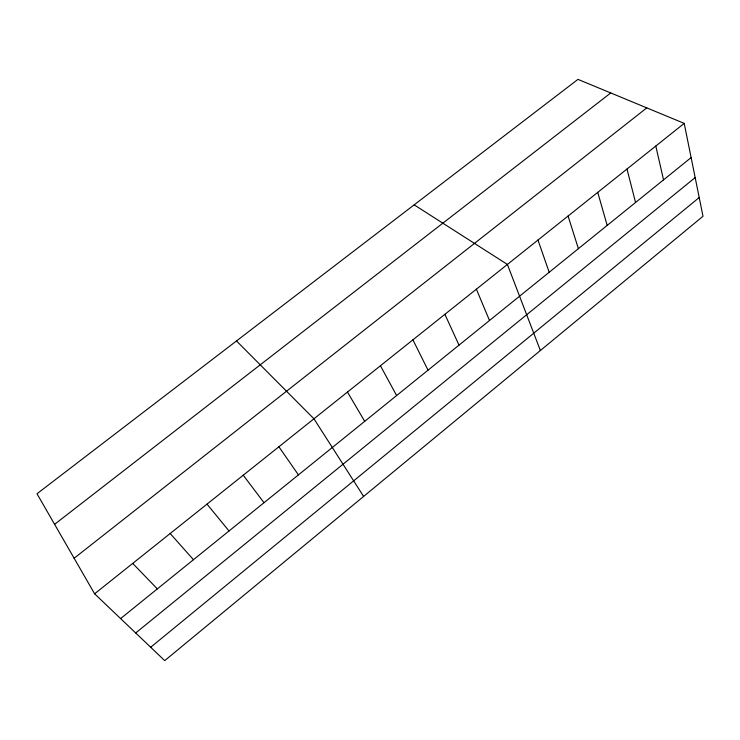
<?xml version="1.0" encoding="UTF-8"?>
<svg xmlns="http://www.w3.org/2000/svg" width="740" height="740" viewBox="0 0 740 740"><rect width="100%" height="100%" fill="white"/><g stroke="black" fill="none" stroke-linecap="round" stroke-linejoin="round"><path stroke-width="1.11" d="M150.692 647.26L699.207 197.534M135.707 632.968L695.174 177.591M120.602 618.585L691.123 157.583M94.609 593.804L684.204 123.377L703 216.274L164.715 660.626L94.609 593.804L37 493.756L577.968 79.374L684.204 123.377M74.139 558.247L646.788 107.883M54.603 524.327L610.74 92.953M414.16 204.851L507.409 264.439L540.366 350.529M236.486 340.946L313.954 418.794L363.618 496.438M132.71 563.408L157.333 588.901M170.172 533.512L193.464 559.708M207.015 504.125L229.021 530.978M243.247 475.21L264.004 502.71M278.887 446.775L298.433 474.895M347.458 392.061L364.709 421.338M380.434 365.745L396.612 395.558M412.911 339.836L428.035 370.167M444.888 314.324L459.004 345.145M476.384 289.192L489.51 320.503M537.971 240.056L549.191 272.264M568.08 216.024L578.393 248.677M597.744 192.354L607.179 225.413M626.984 169.025L635.558 202.483M655.797 146.039L663.54 179.876"/></g></svg>
